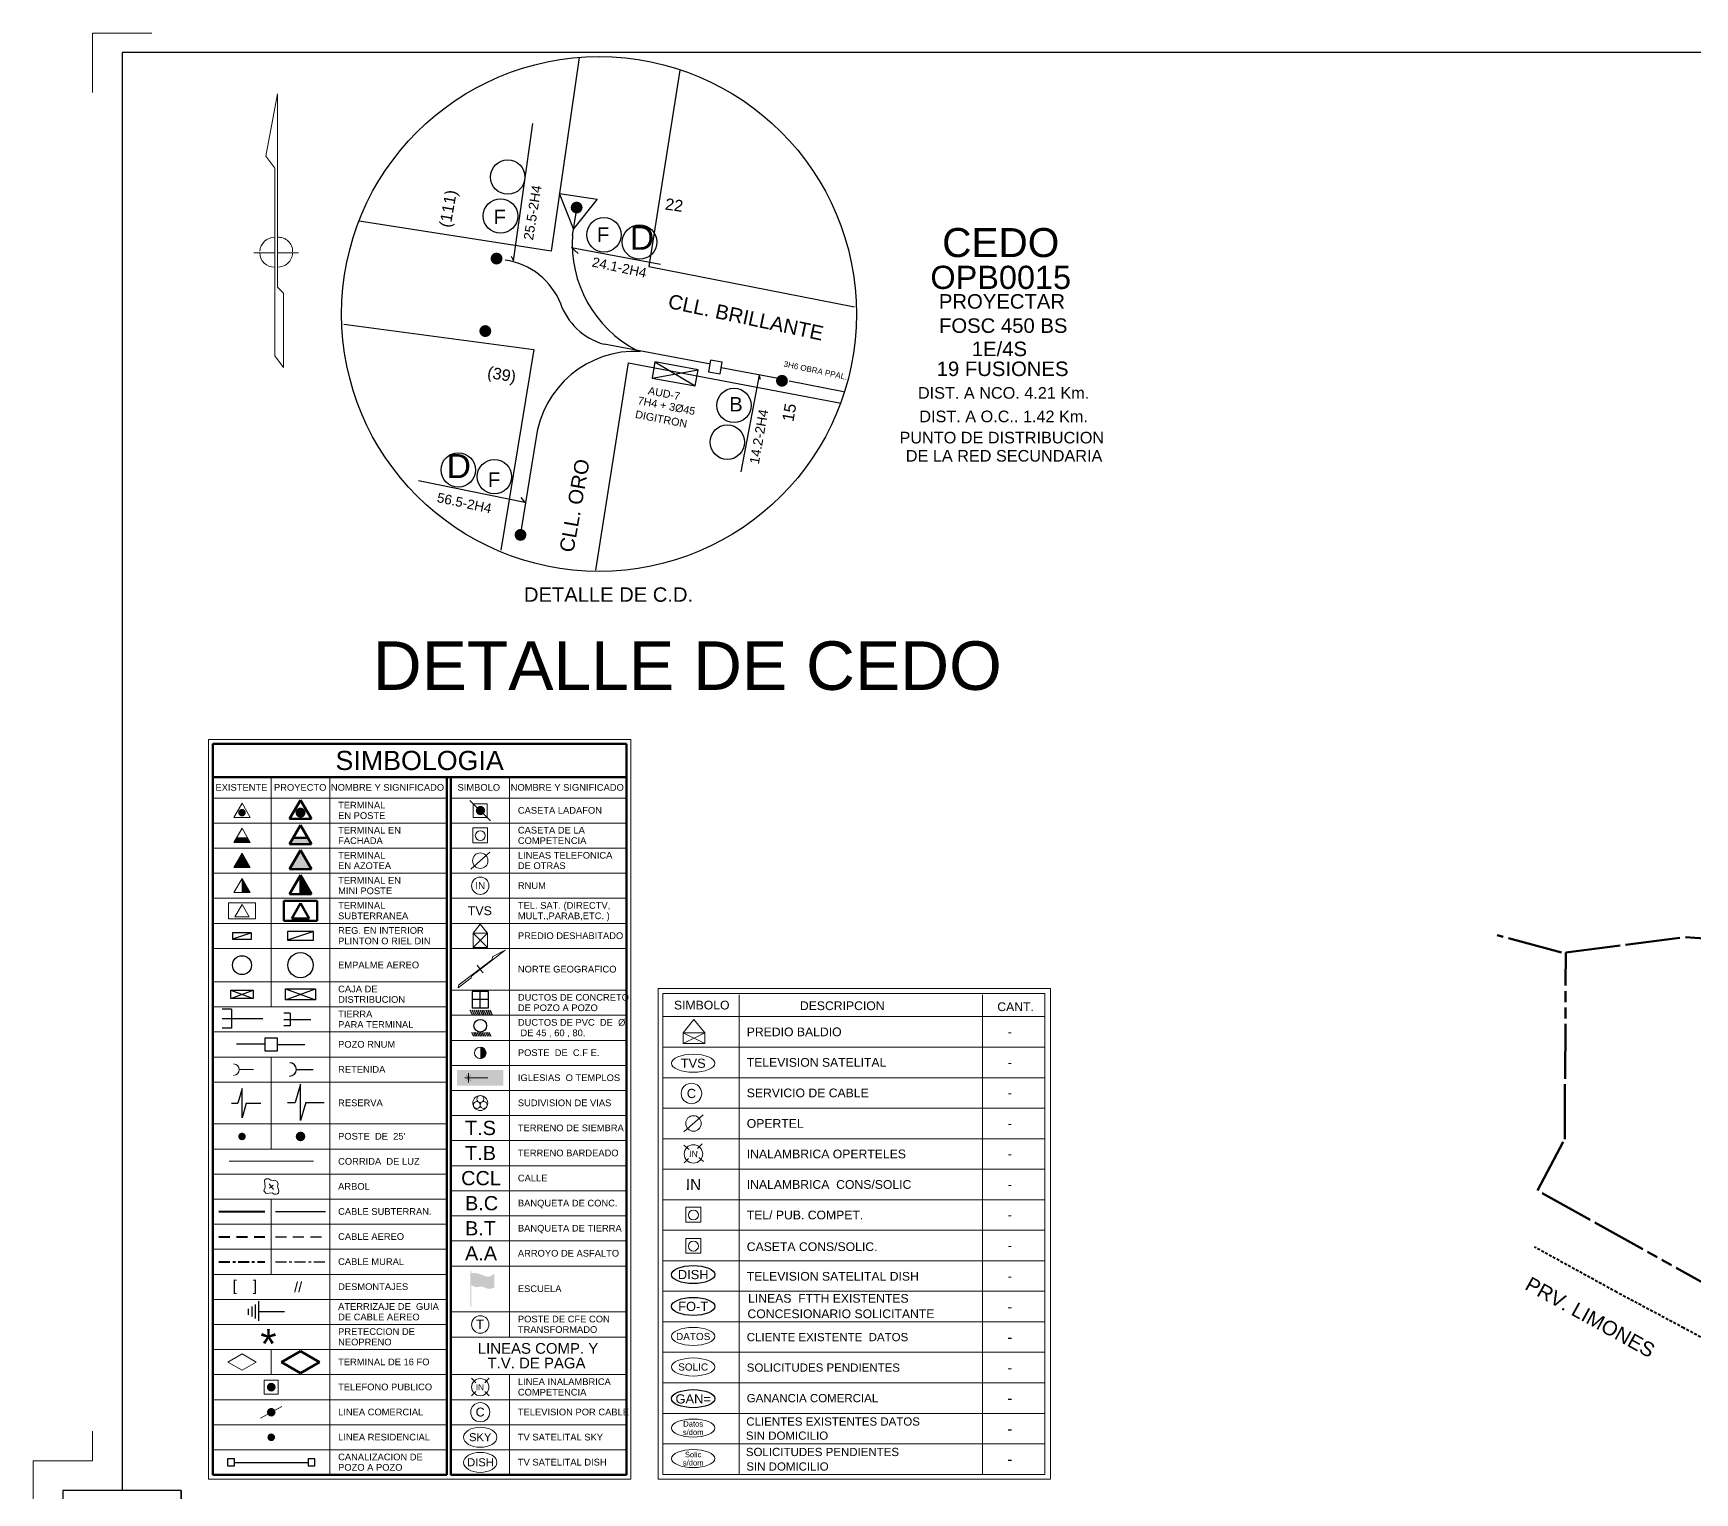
# Model space of a CAD drawing. Header units: millimetres. Extents: x -3867 to 635, y 1591 to 3666.
# Drawn here: x -195.3 to 107.8, y 1874.1 to 2140.5 of the extents above; entities that cross this region are included whole.
import ezdxf
from ezdxf.enums import TextEntityAlignment as Align

# ---------------------------------------------------------------- set-up
doc = ezdxf.new("R2010")
doc.units = ezdxf.units.MM
for name, pattern in [('TLSIGC_002', [0.8, 0.5, -0.3]), ('TLSIGC_004', [7, 4, -1, 1, -1]), ('TLSIGC_007', [28, 10, -1, 10, -1, 2, -1, 2, -1])]:
    doc.linetypes.add(name, pattern=pattern)
for name, color, linetype, lineweight in [('APUNTADOR  DE DATOS PROYECTADA', 1, 'Continuous', 20), ('CABLE EXISTENTE SUBTERRANEO SECUNDARIO', 82, 'Continuous', 40), ('CAJA DE DISTRIBUCION EXISTENTE', 92, 'Continuous', 30), ('CAJA DE EMPALMES EXISTENTE SECUNDARIO', 82, 'Continuous', 30), ('CANALIZACION P.V.C. ALIGERADA EXISTENTE', 132, 'Continuous', 30), ('CASETA TELEFONICA LADATEL', 82, 'Continuous', 15), ('DISTRITO', 42, 'TLSIGC_007', 60), ('LINEAS DE REFERENCIA Y ACOTACION', 160, 'Continuous', 9), ('MARCO DE CONSTRUCCION', 7, 'Continuous', 5), ('NOMBRE DE CALLES', 92, 'TLSIGC_017', 5), ('NUMEROS OFICIALES', 3, 'Continuous', 5), ('OCUPACION DE VIA EXISTENTE', 132, 'Continuous', 9), ('OCUPACION DE VIA PROYECTADA', 10, 'Continuous', 9), ('PERFILES  DE CANALIZACION P.V.C. ALIGERADA EXISTENTE', 132, 'Continuous', 30), ('PLANIMETRIA 2004 NO DEFINIDA', 10, 'TLSIGC_002', 40), ('PLANO DE DETALLES', 253, 'Continuous', 30), ('POSTES EXISTENTES SECUNDARIOS', 82, 'Continuous', 30), ('POZOS TRADICIONALES EXISTENTES', 132, 'Continuous', 30), ('REGISTROS DE DISTRIBUCION DE EDIFICIOS EXISTENTE', 82, 'Continuous', 30), ('TERMINAL EXISTENTE EN POSTE', 82, 'Continuous', 30), ('TERMINAL PROYECTADA EN INTERIOR', 1, 'Continuous', 60)]:
    doc.layers.add(name, color=color, linetype=linetype, lineweight=lineweight)
doc.layers.add('CABLE PROYECTADO SUBTERRANEO', color=1, linetype='Continuous')
doc.layers.add('CLIENTE INFINITUM', color=1, linetype='Continuous')
doc.styles.get("Standard").update_dxf_attribs({"font": 'arial.ttf'})
doc.linetypes.add('TLSIGC_017', pattern='A,0.5,["=",Standard,S=1.6,R=0,X=-0.2,Y=-0.8],0.5', length=1)

msp = doc.modelspace()

# ---------------------------------------------------------------- hatches: boundary and pattern name
at = {"layer": 'CABLE PROYECTADO SUBTERRANEO'}
h = msp.add_hatch(color=256, dxfattribs=at)
edge = h.paths.add_edge_path()
edge.add_arc((-146.56, 1939.1), 0.874, 0, 360)
at = {"layer": 'CASETA TELEFONICA LADATEL'}
h = msp.add_hatch(color=256, dxfattribs=at)
edge = h.paths.add_edge_path()
edge.add_arc((-113.74, 1998.59), 0.85, 0, 360)
h = msp.add_hatch(color=256, dxfattribs=at)
edge = h.paths.add_edge_path()
edge.add_arc((-151.9, 1893.35), 0.798, 0, 360)
at = {"layer": 'MARCO DE CONSTRUCCION'}
h = msp.add_hatch(color=0, dxfattribs=at)
edge = h.paths.add_edge_path()
edge.add_arc((-157.23, 1998.2), 0.69, 0, 360)
for points in [[(-155.73, 1992.76), (-156.23, 1993.63), (-158.24, 1993.63), (-158.74, 1992.76)], [(-158.74, 1988.18), (-157.23, 1990.78), (-155.73, 1988.18)], [(-157.23, 1986.21), (-157.23, 1983.61), (-155.73, 1983.61)], [(-113.77, 1955.4), (-113.63, 1955.4), (-113.49, 1955.36), (-113.39, 1955.33), (-113.27, 1955.27), (-113.12, 1955.17), (-113.03, 1955.1), (-112.94, 1954.99), (-112.87, 1954.88), (-112.81, 1954.77), (-112.77, 1954.67), (-112.74, 1954.55), (-112.72, 1954.41), (-112.73, 1954.33), (-112.73, 1954.19), (-112.77, 1954.05), (-112.83, 1953.89), (-112.91, 1953.77), (-112.99, 1953.66), (-113.09, 1953.56), (-113.17, 1953.5), (-113.26, 1953.44), (-113.41, 1953.37), (-113.55, 1953.34), (-113.67, 1953.31), (-113.77, 1953.31)], [(-118, 1948.39), (-109.56, 1948.39), (-109.56, 1951.21), (-118, 1951.21), (-118, 1948.39), (-117.97, 1948.43), (-109.59, 1948.43), (-109.59, 1951.17), (-117.97, 1951.17), (-117.97, 1948.41)], [(-116.59, 1949.82), (-115.91, 1949.82), (-115.91, 1950.64), (-115.87, 1950.64), (-115.87, 1949.82), (-110.97, 1949.82), (-110.97, 1949.78), (-115.87, 1949.78), (-115.87, 1948.95), (-115.91, 1948.95), (-115.91, 1949.78), (-116.59, 1949.78), (-116.59, 1949.82)], [(-116.34, 1950.34), (-116.3, 1950.38), (-115.99, 1949.97), (-116.03, 1949.94)], [(-116.04, 1949.64), (-116.01, 1949.62), (-116.3, 1949.22), (-116.33, 1949.25)], [(-115.49, 1950.37), (-115.46, 1950.34), (-115.74, 1949.95), (-115.78, 1949.98)], [(-115.78, 1949.62), (-115.75, 1949.66), (-115.44, 1949.25), (-115.48, 1949.22)]]:
    msp.add_hatch(color=256, dxfattribs=at).paths.add_polyline_path(points)
h = msp.add_hatch(color=256, dxfattribs=at)
edge = h.paths.add_edge_path()
edge.add_arc((-157.23, 1939.1), 0.69, 0, 360)
at = {"layer": 'MARCO DE CONSTRUCCION', "linetype": 'Continuous', "lineweight": 20}
msp.add_hatch(color=7, dxfattribs=at).paths.add_polyline_path([(-115.6, 1908.05), (-115.38, 1908.05), (-115.38, 1912), (-115.22, 1911.88), (-115.15, 1911.83), (-115.05, 1911.78), (-114.96, 1911.73), (-114.84, 1911.68), (-114.75, 1911.65), (-114.66, 1911.63), (-114.5, 1911.61), (-114.4, 1911.61), (-114.31, 1911.62), (-114.1, 1911.65), (-113.98, 1911.68), (-113.88, 1911.7), (-113.83, 1911.71), (-113.8, 1911.72), (-113.77, 1911.73), (-113.75, 1911.73), (-113.72, 1911.73), (-113.69, 1911.73), (-113.67, 1911.73), (-113.55, 1911.72), (-113.44, 1911.7), (-113.36, 1911.69), (-113.29, 1911.67), (-113.23, 1911.66), (-113.13, 1911.61), (-113.03, 1911.57), (-112.9, 1911.52), (-112.77, 1911.46), (-112.56, 1911.38), (-112.28, 1911.31), (-112.16, 1911.29), (-112.07, 1911.28), (-111.98, 1911.29), (-111.88, 1911.31), (-111.82, 1911.33), (-111.65, 1911.39), (-111.53, 1911.43), (-111.42, 1911.48), (-111.35, 1911.51), (-111.3, 1911.52), (-111.22, 1911.5), (-111.22, 1914.01), (-111.25, 1914.01), (-111.31, 1913.97), (-111.52, 1913.82), (-111.72, 1913.7), (-111.85, 1913.64), (-112.04, 1913.57), (-112.16, 1913.54), (-112.16, 1913.54), (-112.27, 1913.51), (-112.37, 1913.5), (-112.48, 1913.5), (-112.7, 1913.55), (-112.8, 1913.58), (-112.97, 1913.64), (-113.1, 1913.69), (-113.39, 1913.81), (-113.64, 1913.91), (-113.84, 1913.99), (-114.17, 1914.09), (-114.57, 1914.16), (-114.8, 1914.19), (-115.03, 1914.19), (-115.33, 1914.18), (-115.38, 1914.19), (-115.38, 1914.63), (-115.6, 1914.63), (-115.6, 1914.63), (-115.6, 1914.63)])
at = {"layer": 'MARCO DE CONSTRUCCION'}
h = msp.add_hatch(color=7, dxfattribs=at)
edge = h.paths.add_edge_path()
edge.add_arc((-151.9, 1888.77), 0.782, 0, 360)
h = msp.add_hatch(color=7, dxfattribs=at)
edge = h.paths.add_edge_path()
edge.add_arc((-151.9, 1884.2), 0.698, 0, 360)
at = {"layer": 'POSTES EXISTENTES SECUNDARIOS'}
h = msp.add_hatch(color=256, dxfattribs=at)
edge = h.paths.add_edge_path()
edge.add_arc((-96.19, 2108.64), 1.09, 0, 360)
h = msp.add_hatch(color=256, dxfattribs=at)
edge = h.paths.add_edge_path()
edge.add_arc((-110.8, 2099.33), 1.09, 0, 360)
h = msp.add_hatch(color=256, dxfattribs=at)
edge = h.paths.add_edge_path()
edge.add_arc((-112.85, 2086.09), 1.09, 0, 360)
h = msp.add_hatch(color=256, dxfattribs=at)
edge = h.paths.add_edge_path()
edge.add_arc((-58.74, 2077.02), 1.09, 0, 360)
h = msp.add_hatch(color=256, dxfattribs=at)
edge = h.paths.add_edge_path()
edge.add_arc((-106.43, 2048.89), 1.09, 0, 360)
at = {"layer": 'TERMINAL PROYECTADA EN INTERIOR', "linetype": 'Continuous', "lineweight": 50}
h = msp.add_hatch(color=1, dxfattribs=at)
edge = h.paths.add_edge_path()
edge.add_arc((-146.56, 1998.2), 0.92, 0, 360)
at = {"layer": 'TERMINAL PROYECTADA EN INTERIOR'}
for points in [[(-144.56, 1992.47), (-145.22, 1993.63), (-147.89, 1993.63), (-148.56, 1992.47)], [(-146.56, 1991.36), (-148.56, 1987.89), (-144.56, 1987.89)], [(-146.56, 1983.32), (-144.56, 1983.32), (-146.56, 1986.79)]]:
    msp.add_hatch(color=256, dxfattribs=at).paths.add_polyline_path(points)

# ---------------------------------------------------------------- linework, layer by layer
at = {"layer": 'CABLE EXISTENTE SUBTERRANEO SECUNDARIO', "linetype": 'Continuous', "ltscale": 4}
msp.add_line((-161.43, 1925.38), (-153.04, 1925.38), dxfattribs=at)
at = {"layer": 'CABLE EXISTENTE SUBTERRANEO SECUNDARIO', "linetype": 'TLSIGC_002', "ltscale": 4}
msp.add_line((-161.43, 1920.8), (-153.04, 1920.8), dxfattribs=at)
at = {"layer": 'CABLE EXISTENTE SUBTERRANEO SECUNDARIO', "linetype": 'TLSIGC_004', "ltscale": 0.5}
msp.add_line((-161.43, 1916.22), (-153.04, 1916.22), dxfattribs=at)
at = {"layer": 'CABLE PROYECTADO SUBTERRANEO'}
for p, q in [((-144.2, 1976.5), (-148.92, 1974.91)), ((-144.2, 1976.5), (-148.92, 1976.5)), ((-148.92, 1976.5), (-148.92, 1974.91)), ((-144.2, 1974.91), (-144.2, 1976.5)), ((-148.92, 1974.91), (-144.2, 1974.91)), ((-149.28, 1964.01), (-143.84, 1966.05)), ((-149.28, 1966.05), (-143.84, 1964.01)), ((-149.28, 1966.05), (-143.84, 1966.05)), ((-149.28, 1964.01), (-149.28, 1966.05)), ((-143.84, 1964.01), (-149.28, 1964.01)), ((-143.84, 1966.05), (-143.84, 1964.01)), ((-159.15, 1962.33), (-160.87, 1962.33)), ((-159.15, 1962.33), (-159.15, 1958.89)), ((-160.87, 1960.61), (-153.43, 1960.61)), ((-159.15, 1958.89), (-160.87, 1958.89)), ((-147.32, 1951.35), (-144.27, 1951.35)), ((-146.56, 1948.67), (-147.51, 1945.33)), ((-146.56, 1942), (-146.56, 1948.67)), ((-148.94, 1945.33), (-147.51, 1945.33)), ((-145.61, 1945.33), (-146.56, 1942)), ((-145.61, 1945.33), (-142.27, 1945.33)), ((-156.03, 1906.57), (-156.03, 1907.64)), ((-155.43, 1908.05), (-155.43, 1906.27)), ((-154.74, 1905.86), (-154.74, 1908.45)), ((-154.25, 1909.04), (-154.25, 1905.48)), ((-154.25, 1907.16), (-149.5, 1907.16))]:
    msp.add_line(p, q, dxfattribs=at)
at = {"layer": 'CABLE PROYECTADO SUBTERRANEO', "linetype": 'Continuous', "ltscale": 4}
msp.add_line((-151.13, 1925.38), (-141.98, 1925.38), dxfattribs=at)
at = {"layer": 'CABLE PROYECTADO SUBTERRANEO', "linetype": 'TLSIGC_002', "ltscale": 4}
msp.add_line((-151.13, 1920.8), (-141.98, 1920.8), dxfattribs=at)
at = {"layer": 'CABLE PROYECTADO SUBTERRANEO', "linetype": 'TLSIGC_004', "ltscale": 0.5}
msp.add_line((-151.13, 1916.22), (-141.98, 1916.22), dxfattribs=at)
at = {"layer": 'CABLE PROYECTADO SUBTERRANEO'}
msp.add_circle((-146.56, 1970.37), 2.29, dxfattribs=at)
msp.add_arc((-148.55, 1951.34), 1.23, 270, 89, dxfattribs=at)
at = {"layer": 'CAJA DE DISTRIBUCION EXISTENTE'}
for p, q in [((-81.9, 2080.45), (-74.58, 2076.1)), ((-82.42, 2077.51), (-74.04, 2079.04)), ((-159.28, 1964.26), (-155.19, 1965.8)), ((-159.28, 1965.8), (-155.19, 1964.26)), ((-159.28, 1965.8), (-155.19, 1965.8)), ((-159.28, 1964.26), (-159.28, 1965.8)), ((-155.19, 1964.26), (-159.28, 1964.26)), ((-155.19, 1965.8), (-155.19, 1964.26))]:
    msp.add_line(p, q, dxfattribs=at)
msp.add_lwpolyline([(-82.44, 2077.51), (-74.57, 2076.1), (-74.04, 2079.05), (-81.92, 2080.47), (-82.44, 2077.51)], dxfattribs=at)
at = {"layer": 'CAJA DE EMPALMES EXISTENTE SECUNDARIO'}
for p, q in [((-148.47, 1961.6), (-149.61, 1961.6)), ((-148.47, 1961.6), (-148.47, 1959.31)), ((-149.61, 1960.45), (-144.65, 1960.45)), ((-148.47, 1959.31), (-149.61, 1959.31)), ((-157.23, 1947.87), (-158, 1945.2)), ((-157.23, 1942.53), (-157.23, 1947.87)), ((-159.14, 1945.2), (-158, 1945.2)), ((-156.47, 1945.2), (-157.23, 1942.53)), ((-156.47, 1945.2), (-153.8, 1945.2))]:
    msp.add_line(p, q, dxfattribs=at)
msp.add_circle((-157.23, 1970.37), 1.73, dxfattribs=at)
at = {"layer": 'CANALIZACION P.V.C. ALIGERADA EXISTENTE'}
for p, q in [((-96.94, 2103.55), (-96.26, 2107.67)), ((-71.76, 2080.04), (-91.19, 2083.72)), ((-69.8, 2079.45), (-59.41, 2077.5)), ((-57.44, 2077.02), (-47.53, 2075.07)), ((-103.61, 2066.36), (-106.28, 2049.87)), ((-153.05, 1955.96), (-158.25, 1955.96)), ((-150.73, 1955.88), (-145.76, 1955.88)), ((-158.62, 1879.62), (-145.17, 1879.62))]:
    msp.add_line(p, q, dxfattribs=at)
for points in [[(-108.11, 2099.75), (-107.69, 2098.93), (-104.16, 2123.99)], [(-95.93, 2100.25), (-97.15, 2101.37), (-80.92, 2098.33)], [(-62.66, 2077.23), (-62.87, 2078.04), (-66.21, 2060.4)], [(-106.38, 2055.73), (-105.67, 2054.81), (-125.05, 2058.77)]]:
    msp.add_lwpolyline(points, dxfattribs=at)
for centre, radius, start, end in [((-74.92, 2102.09), 22.09, 176, 242), ((-111.01, 2086.34), 12.82, 21, 82), ((-87.9, 2095.17), 11.95, 199, 254), ((-85.48, 2064.15), 18.26, 87, 173)]:
    msp.add_arc(centre, radius, start, end, dxfattribs=at)
at = {"layer": 'CASETA TELEFONICA LADATEL'}
for p, q in [((-115.66, 2000.43), (-111.88, 1996.73)), ((-115.09, 1999.84), (-112.49, 1999.84)), ((-115.05, 1997.33), (-115.05, 1999.8)), ((-112.49, 1999.84), (-112.49, 1997.33)), ((-112.49, 1997.33), (-115.05, 1997.33)), ((-150.63, 1894.61), (-153.16, 1894.61)), ((-153.16, 1894.61), (-153.16, 1892.08)), ((-150.63, 1892.09), (-150.63, 1894.61)), ((-153.16, 1892.08), (-150.63, 1892.09))]:
    msp.add_line(p, q, dxfattribs=at)
for centre in [(-113.77, 1984.86), (-113.77, 1904.79)]:
    msp.add_circle(centre, 1.59, dxfattribs=at)
at = {"layer": 'CLIENTE INFINITUM', "linetype": 'Continuous'}
for centre in [(-74.93, 1913.9), (-74.93, 1908.09), (-74.93, 1891.25)]:
    msp.add_ellipse(centre, major_axis=(-3.96, 0), ratio=0.416, dxfattribs=at)
at = {"layer": 'DISTRITO'}
msp.add_line((83.45, 1972.68), (71.73, 1975.82), dxfattribs=at)
msp.add_lwpolyline([(147.18, 1891.23), (79.09, 1929.26), (84.04, 1938.64), (84.24, 1972.69), (106.05, 1975.5), (126.68, 1974.04)], dxfattribs=at)
at = {"layer": 'MARCO DE CONSTRUCCION'}
for p, q in [((-150.74, 2129.4), (-152.91, 2118.04)), ((-150.74, 2094.12), (-150.74, 2129.4)), ((-152.91, 2118.04), (-151.26, 2115.85)), ((-151.26, 2115.85), (-151.26, 2112.54)), ((-151.26, 2112.54), (-151.26, 2081.59)), ((-151.26, 2100.38), (-155.05, 2100.38)), ((-150.74, 2100.38), (-146.93, 2100.38)), ((-149.65, 2093.03), (-150.74, 2094.12)), ((-149.65, 2079.42), (-149.65, 2093.03)), ((-151.26, 2081.59), (-149.65, 2079.42)), ((-157.23, 1999.93), (-158.74, 1997.33)), ((-158.74, 1997.33), (-155.73, 1997.33)), ((-155.73, 1997.33), (-157.23, 1999.93)), ((-157.23, 1995.36), (-158.74, 1992.76)), ((-155.73, 1992.76), (-157.23, 1995.36)), ((-112.45, 1995.43), (-115.14, 1995.43)), ((-115.14, 1995.43), (-115.14, 1992.7)), ((-112.45, 1992.76), (-112.45, 1995.43)), ((-158.74, 1992.76), (-155.73, 1992.76)), ((-158.24, 1993.63), (-156.23, 1993.63)), ((-115.14, 1992.7), (-112.45, 1992.7)), ((-115.52, 1987.87), (-112.01, 1990.99)), ((-157.23, 1986.21), (-158.74, 1983.61)), ((-157.23, 1986.21), (-157.23, 1983.61)), ((-155.73, 1983.61), (-157.23, 1986.21)), ((-158.74, 1983.61), (-155.73, 1983.61)), ((-154.79, 1981.75), (-159.68, 1981.75)), ((-159.68, 1981.75), (-159.68, 1978.82)), ((-157.23, 1981.42), (-158.52, 1979.2)), ((-158.52, 1979.2), (-155.95, 1979.2)), ((-155.95, 1979.2), (-157.23, 1981.42)), ((-154.79, 1978.82), (-154.79, 1981.75)), ((-159.68, 1978.82), (-154.79, 1978.82)), ((-76.77, 1958.02), (-74.8, 1960.47)), ((-76.77, 1956.05), (-72.82, 1958.02)), ((-72.82, 1956.05), (-76.77, 1958.02)), ((-72.82, 1958.02), (-76.77, 1958.02)), ((-76.77, 1958.02), (-76.77, 1956.05)), ((-74.8, 1960.47), (-72.82, 1958.02)), ((-72.82, 1956.05), (-72.82, 1958.02)), ((-76.77, 1956.05), (-72.82, 1956.05)), ((-157.73, 1951.3), (-155.13, 1951.3)), ((-116.59, 1949.8), (-112.37, 1949.8)), ((-115.9, 1950.64), (-115.89, 1948.96)), ((-152.8, 1931.36), (-153.11, 1931.11)), ((-153.11, 1931.11), (-153, 1929.87)), ((-152.59, 1931.35), (-152.8, 1931.36)), ((-152.32, 1931.38), (-152.59, 1931.35)), ((-151.95, 1931.11), (-152.32, 1931.38)), ((-151.69, 1931.03), (-151.95, 1931.11)), ((-151.3, 1931.11), (-151.69, 1931.03)), ((-150.83, 1930.89), (-151.3, 1931.11)), ((-150.61, 1930.46), (-150.83, 1930.89)), ((-153, 1929.87), (-153.22, 1929.2)), ((-153.22, 1929.2), (-152.83, 1928.72)), ((-152.83, 1928.72), (-151.72, 1928.8)), ((-152.29, 1930.45), (-151.5, 1929.45)), ((-151.56, 1930.21), (-152.23, 1929.69)), ((-151.72, 1928.8), (-151.37, 1928.6)), ((-151.37, 1928.6), (-150.97, 1928.55)), ((-150.97, 1928.55), (-150.76, 1928.65)), ((-150.78, 1930.01), (-150.61, 1930.46)), ((-150.7, 1929.79), (-150.78, 1930.01)), ((-150.76, 1928.65), (-150.59, 1928.8)), ((-150.56, 1929.42), (-150.7, 1929.79)), ((-150.59, 1928.8), (-150.5, 1928.99)), ((-150.52, 1929.14), (-150.56, 1929.42)), ((-150.5, 1928.99), (-150.52, 1929.14)), ((-157.23, 1899.42), (-159.84, 1897.92)), ((-159.84, 1897.92), (-157.23, 1896.42)), ((-154.63, 1897.92), (-157.23, 1899.42)), ((-157.23, 1896.42), (-154.63, 1897.92)), ((-114.58, 1894.16), (-115.37, 1894.96)), ((-112.96, 1894.16), (-112.17, 1894.96)), ((-114.58, 1892.54), (-115.37, 1891.74)), ((-112.96, 1892.54), (-112.17, 1891.74))]:
    msp.add_line(p, q, dxfattribs=at)
at = {"layer": 'MARCO DE CONSTRUCCION', "color": 7, "linetype": 'Continuous', "lineweight": 5}
for p, q in [((-86.32, 2011.55), (-163.34, 2011.55)), ((-163.34, 2011.55), (-163.34, 1876.57)), ((-86.32, 1876.57), (-86.32, 2011.55)), ((-162.57, 2004.68), (-119.87, 2004.68)), ((-151.9, 2004.68), (-151.9, 1962.74)), ((-141.22, 2004.68), (-141.22, 1877.33)), ((-108.43, 2004.68), (-108.43, 1902.5)), ((-162.57, 2000.87), (-119.87, 2000.87)), ((-119.11, 2000.87), (-87.08, 2000.87)), ((-162.57, 1996.29), (-119.87, 1996.29)), ((-119.11, 1996.29), (-87.08, 1996.29)), ((-162.57, 1991.72), (-119.87, 1991.72)), ((-119.11, 1991.72), (-87.08, 1991.72)), ((-162.57, 1987.14), (-119.87, 1987.14)), ((-119.11, 1987.14), (-87.08, 1987.14)), ((-162.57, 1982.57), (-119.87, 1982.57)), ((-119.11, 1982.57), (-87.08, 1982.57)), ((-162.57, 1977.99), (-119.87, 1977.99)), ((-119.11, 1977.99), (-87.08, 1977.99)), ((-162.57, 1973.42), (-119.87, 1973.42)), ((-119.11, 1973.42), (-87.08, 1973.42)), ((-162.57, 1967.32), (-119.87, 1967.32)), ((-119.11, 1965.79), (-87.08, 1965.79)), ((-162.57, 1962.74), (-119.87, 1962.74)), ((-119.11, 1961.22), (-87.08, 1961.22)), ((-162.57, 1958.17), (-119.87, 1958.17)), ((-119.11, 1956.64), (-87.08, 1956.64)), ((-162.57, 1953.59), (-119.87, 1953.59)), ((-151.9, 1953.59), (-151.9, 1936.81)), ((-119.11, 1952.07), (-87.08, 1952.07)), ((-162.57, 1949.02), (-119.87, 1949.02)), ((-119.11, 1947.49), (-87.08, 1947.49)), ((-119.11, 1942.91), (-87.08, 1942.91)), ((-162.57, 1941.39), (-119.87, 1941.39)), ((-162.57, 1936.81), (-119.87, 1936.81)), ((-119.11, 1938.34), (-87.08, 1938.34)), ((-119.11, 1933.76), (-87.08, 1933.76)), ((-162.57, 1932.24), (-119.87, 1932.24)), ((-162.57, 1927.66), (-119.87, 1927.66)), ((-151.9, 1927.66), (-151.9, 1913.94)), ((-119.11, 1929.19), (-87.08, 1929.19)), ((-119.11, 1924.61), (-87.08, 1924.61)), ((-162.57, 1923.09), (-119.87, 1923.09)), ((-119.11, 1920.04), (-87.08, 1920.04)), ((-162.57, 1918.51), (-119.87, 1918.51)), ((-162.57, 1913.94), (-119.87, 1913.94)), ((-119.11, 1915.46), (-87.08, 1915.46)), ((-162.57, 1909.36), (-119.87, 1909.36)), ((-119.11, 1907.07), (-87.08, 1907.07)), ((-162.57, 1904.79), (-119.87, 1904.79)), ((-119.11, 1902.5), (-87.08, 1902.5)), ((-162.57, 1900.21), (-119.87, 1900.21)), ((-151.9, 1900.21), (-151.9, 1895.64)), ((-162.57, 1895.64), (-119.87, 1895.64)), ((-119.11, 1895.64), (-87.08, 1895.64)), ((-108.43, 1895.64), (-108.43, 1877.33)), ((-162.57, 1891.06), (-119.87, 1891.06)), ((-119.11, 1891.06), (-87.08, 1891.06)), ((-162.57, 1886.48), (-119.87, 1886.48)), ((-119.11, 1886.48), (-87.08, 1886.48)), ((-162.57, 1881.91), (-119.87, 1881.91)), ((-119.11, 1881.91), (-87.08, 1881.91)), ((-163.34, 1876.57), (-86.32, 1876.57))]:
    msp.add_line(p, q, dxfattribs=at)
at = {"layer": 'MARCO DE CONSTRUCCION', "color": 7, "linetype": 'Continuous', "lineweight": 50}
for p, q in [((-162.57, 2010.78), (-87.08, 2010.78)), ((-162.57, 2010.78), (-162.57, 1877.33)), ((-87.08, 2010.78), (-87.08, 1877.33)), ((-87.08, 2004.68), (-162.57, 2004.68)), ((-119.87, 1877.33), (-119.87, 2004.68)), ((-119.11, 2004.68), (-119.11, 1877.33)), ((-162.57, 1877.33), (-119.87, 1877.33)), ((-119.11, 1877.33), (-87.08, 1877.33))]:
    msp.add_line(p, q, dxfattribs=at)
at = {"layer": 'MARCO DE CONSTRUCCION', "color": 7}
for p, q in [((-115.08, 1976.21), (-113.77, 1977.84)), ((-115.08, 1973.57), (-112.45, 1976.21)), ((-112.45, 1973.57), (-115.08, 1976.21)), ((-112.45, 1976.21), (-115.08, 1976.21)), ((-115.08, 1976.21), (-115.08, 1973.57)), ((-113.77, 1977.84), (-112.45, 1976.21)), ((-112.45, 1973.57), (-112.45, 1976.21)), ((-115.39, 1968.37), (-109.2, 1973.09)), ((-115.08, 1973.57), (-112.45, 1973.57)), ((-109.2, 1973.09), (-111.48, 1971.96)), ((-112.23, 1970.93), (-117.66, 1966.79)), ((-113.84, 1969.7), (-114.35, 1970.37)), ((-111.64, 1971.37), (-112.23, 1970.93)), ((-111.48, 1971.96), (-111.64, 1971.37)), ((-117.83, 1966.22), (-115.44, 1968.04)), ((-115.44, 1968.04), (-115.39, 1968.37)), ((-113.77, 1969.6), (-113.26, 1968.94)), ((-117.66, 1966.79), (-117.83, 1966.22)), ((-159.58, 1934.59), (-144.21, 1934.59)), ((-153.83, 1887.7), (-149.96, 1889.84))]:
    msp.add_line(p, q, dxfattribs=at)
at = {"layer": 'MARCO DE CONSTRUCCION', "linetype": 'Continuous'}
for p, q in [((-66.55, 1877.43), (-66.55, 1964.97)), ((-22.16, 1964.97), (-22.16, 1877.43)), ((-80.46, 1960.97), (-10.78, 1960.97)), ((-10.78, 1955.4), (-80.46, 1955.4)), ((-10.78, 1949.83), (-80.46, 1949.83)), ((-10.78, 1944.26), (-80.46, 1944.26)), ((-10.78, 1938.69), (-80.46, 1938.69)), ((-10.78, 1933.12), (-80.46, 1933.12)), ((-10.78, 1927.55), (-80.46, 1927.55)), ((-10.78, 1921.98), (-80.46, 1921.98)), ((-10.78, 1916.41), (-80.46, 1916.41)), ((-10.78, 1910.85), (-80.46, 1910.85)), ((-10.78, 1905.28), (-80.46, 1905.28)), ((-10.78, 1899.71), (-80.46, 1899.71)), ((-10.78, 1894.14), (-80.46, 1894.14)), ((-10.78, 1888.57), (-80.46, 1888.57)), ((-10.78, 1883), (-80.46, 1883))]:
    msp.add_line(p, q, dxfattribs=at)
at = {"layer": 'MARCO DE CONSTRUCCION', "color": 4, "linetype": 'Continuous'}
for p, q in [((-76.63, 1939.92), (-73.12, 1943.04)), ((-76.66, 1937.52), (-75.64, 1936.72)), ((-74.16, 1936.9), (-73.32, 1937.75)), ((-76.58, 1934.31), (-75.79, 1935.1)), ((-73.93, 1935.28), (-73.03, 1934.54))]:
    msp.add_line(p, q, dxfattribs=at)
at = {"layer": 'MARCO DE CONSTRUCCION'}
for points in [[(-173.67, 2140.46), (-184.49, 2140.46), (-184.49, 2129.63)], [(-155.73, 1988.18), (-157.23, 1990.78), (-158.74, 1988.18), (-155.73, 1988.18)], [(-184.49, 1885.3), (-184.49, 1879.89), (-195.31, 1879.89), (-195.31, 1869.07)]]:
    msp.add_lwpolyline(points, dxfattribs=at)
at = {"layer": 'MARCO DE CONSTRUCCION', "color": 7, "linetype": 'Continuous', "lineweight": 30}
msp.add_lwpolyline([(-168.34, 1874.48), (-189.9, 1874.48), (-189.9, 1612.02), (-168.34, 1612.02), (-168.34, 1874.48), (-168.34, 1612.02), (631.59, 1612.02), (631.59, 2136.95), (-179.12, 2136.95), (-179.12, 1874.48)], dxfattribs=at)
at = {"layer": 'MARCO DE CONSTRUCCION', "linetype": 'Continuous'}
for points in [[(-9.78, 1876.57), (-81.32, 1876.57), (-81.32, 1966.11), (-9.78, 1966.11)], [(-80.46, 1965.19), (-10.78, 1965.19), (-10.78, 1877.43), (-80.46, 1877.43)]]:
    msp.add_lwpolyline(points, close=True, dxfattribs=at)
at = {"layer": 'MARCO DE CONSTRUCCION', "color": 4, "linetype": 'Continuous'}
msp.add_lwpolyline([(-76.26, 1926.19), (-73.56, 1926.19), (-73.56, 1923.46), (-76.26, 1923.46)], close=True, dxfattribs=at)
at = {"layer": 'MARCO DE CONSTRUCCION', "color": 1, "linetype": 'Continuous'}
msp.add_lwpolyline([(-76.26, 1920.51), (-73.56, 1920.51), (-73.56, 1917.78), (-76.26, 1917.78)], close=True, dxfattribs=at)
at = {"layer": 'MARCO DE CONSTRUCCION'}
for centre, radius in [((-113.77, 1994.01), 0.903), ((-113.77, 1954.35), 1.05), ((-113.77, 1945.2), 1.36), ((-113.77, 1945.93), 0.633), ((-114.4, 1944.83), 0.633), ((-113.13, 1944.84), 0.633), ((-113.77, 1893.35), 1.58), ((-113.77, 1888.77), 1.75)]:
    msp.add_circle(centre, radius, dxfattribs=at)
at = {"layer": 'MARCO DE CONSTRUCCION', "color": 7}
msp.add_circle((-113.77, 1989.43), 1.41, dxfattribs=at)
at = {"layer": 'MARCO DE CONSTRUCCION', "color": 4, "linetype": 'Continuous'}
for centre, radius in [((-75.25, 1946.95), 1.87), ((-74.88, 1941.48), 1.41), ((-74.88, 1935.91), 1.68), ((-74.88, 1924.77), 0.903)]:
    msp.add_circle(centre, radius, dxfattribs=at)
at = {"layer": 'MARCO DE CONSTRUCCION', "color": 1, "linetype": 'Continuous'}
msp.add_circle((-74.88, 1919.09), 0.903, dxfattribs=at)
at = {"layer": 'MARCO DE CONSTRUCCION'}
for centre, radius, start, end in [((-151.2, 2100.42), 2.81, 91, 175), ((-150.6, 2100.63), 2.6, 359, 93), ((-151.39, 2100.38), 2.61, 180, 272), ((-150.65, 2100.42), 2.65, 267, 358), ((-158.78, 1951.3), 1.05, 270, 89)]:
    msp.add_arc(centre, radius, start, end, dxfattribs=at)
at = {"layer": 'MARCO DE CONSTRUCCION', "color": 1, "linetype": 'Continuous'}
msp.add_ellipse((-74.93, 1952.47), major_axis=(-3.96, 0), ratio=0.416, dxfattribs=at)
at = {"layer": 'MARCO DE CONSTRUCCION', "color": 7, "linetype": 'Continuous'}
msp.add_ellipse((-74.93, 1902.6), major_axis=(-3.96, 0), ratio=0.416, dxfattribs=at)
at = {"layer": 'MARCO DE CONSTRUCCION', "color": 3, "linetype": 'Continuous'}
msp.add_ellipse((-74.93, 1897.03), major_axis=(-3.96, 0), ratio=0.416, dxfattribs=at)
at = {"layer": 'MARCO DE CONSTRUCCION', "color": 5}
for centre in [(-113.77, 1884.2), (-113.77, 1879.62)]:
    msp.add_ellipse(centre, major_axis=(-3.05, 0), ratio=0.6, start_param=3.141593, end_param=6.283185, dxfattribs=at)
at = {"layer": 'MARCO DE CONSTRUCCION', "color": 4, "linetype": 'Continuous'}
for centre in [(-74.93, 1885.89), (-74.93, 1880.32)]:
    msp.add_ellipse(centre, major_axis=(-3.96, 0), ratio=0.416, dxfattribs=at)
at = {"layer": 'MARCO DE CONSTRUCCION', "color": 5, "extrusion": (0, 0, -1)}
for centre in [(-113.77, 1884.2), (-113.77, 1879.62)]:
    msp.add_ellipse(centre, major_axis=(-3.05, 0), ratio=0.6, start_param=3.141593, end_param=6.283185, dxfattribs=at)
at = {"layer": 'PERFILES  DE CANALIZACION P.V.C. ALIGERADA EXISTENTE'}
for p, q in [((-112.27, 1965.59), (-115.27, 1965.59)), ((-115.27, 1965.59), (-115.27, 1962.59)), ((-112.27, 1964.09), (-115.27, 1964.09)), ((-113.77, 1962.59), (-113.77, 1965.59)), ((-112.27, 1962.59), (-112.27, 1965.59)), ((-115.21, 1961.32), (-115.6, 1962.15)), ((-115.27, 1962.59), (-112.27, 1962.59)), ((-114.83, 1961.32), (-115.23, 1962.15)), ((-114.47, 1961.32), (-114.87, 1962.15)), ((-114.11, 1961.32), (-114.51, 1962.15)), ((-113.76, 1961.32), (-114.16, 1962.15)), ((-113.39, 1961.32), (-113.79, 1962.15)), ((-113.03, 1961.32), (-113.43, 1962.15)), ((-112.69, 1961.32), (-113.09, 1962.15)), ((-112.31, 1961.32), (-112.71, 1962.15)), ((-111.95, 1961.33), (-112.35, 1962.16)), ((-111.59, 1961.32), (-111.99, 1962.15)), ((-114.94, 1957.36), (-115.29, 1958.08)), ((-114.62, 1957.36), (-114.97, 1958.08)), ((-114.31, 1957.35), (-114.65, 1958.07)), ((-113.99, 1957.36), (-114.34, 1958.08)), ((-113.68, 1957.36), (-114.03, 1958.08)), ((-113.36, 1957.36), (-113.71, 1958.08)), ((-113.05, 1957.35), (-113.4, 1958.07)), ((-112.75, 1957.36), (-113.1, 1958.08)), ((-112.42, 1957.36), (-112.77, 1958.08)), ((-112.11, 1957.36), (-112.46, 1958.08)), ((-111.79, 1957.35), (-112.14, 1958.07))]:
    msp.add_line(p, q, dxfattribs=at)
for centre, radius in [((-108.76, 2114.2), 3.14), ((-110.08, 2107.1), 3.14), ((-91.21, 2103.66), 3.14), ((-84.72, 2102.33), 3.14), ((-67.48, 2072.52), 3.14), ((-68.7, 2065.82), 3.14), ((-117.79, 2060.75), 3.14), ((-111.19, 2059.53), 3.14), ((-113.77, 1959.31), 1.15)]:
    msp.add_circle(centre, radius, dxfattribs=at)
at = {"layer": 'PLANIMETRIA 2004 NO DEFINIDA'}
msp.add_lwpolyline([(154.72, 1860.35), (138.94, 1861.08), (138.77, 1880.02), (134.37, 1886.53), (127.93, 1892.11), (118.7, 1897.2), (105.74, 1904.15), (93.54, 1910.66), (78.55, 1918.92)], dxfattribs=at)
at = {"layer": 'PLANO DE DETALLES'}
for points in [[(-95.75, 2136.04), (-100.81, 2100.66), (-135.89, 2106.17)], [(-77.37, 2133.74), (-83.05, 2097.9), (-45.51, 2090.54)], [(-138.65, 2087.33), (-104.02, 2082.73), (-109.99, 2046.13)], [(-92.69, 2042.45), (-86.72, 2080.28), (-47.96, 2072.93)]]:
    msp.add_lwpolyline(points, dxfattribs=at)
msp.add_circle((-92.1, 2089.21), 46.97, dxfattribs=at)
at = {"layer": 'POZOS TRADICIONALES EXISTENTES'}
for p, q in [((-150.76, 1957.02), (-153.04, 1957.02)), ((-153.04, 1957.02), (-153.04, 1954.74)), ((-150.76, 1954.74), (-150.76, 1957.02)), ((-153.04, 1954.74), (-150.76, 1954.74)), ((-158.62, 1880.24), (-159.87, 1880.24)), ((-159.87, 1880.24), (-159.87, 1878.99)), ((-158.62, 1878.99), (-158.62, 1880.24)), ((-143.92, 1880.24), (-145.17, 1880.24)), ((-145.17, 1880.24), (-145.17, 1878.99)), ((-143.92, 1878.99), (-143.92, 1880.24)), ((-159.87, 1878.99), (-158.62, 1878.99)), ((-145.17, 1878.99), (-143.92, 1878.99))]:
    msp.add_line(p, q, dxfattribs=at)
msp.add_lwpolyline([(-72.12, 2078.68), (-70.01, 2078.32), (-69.65, 2080.42), (-71.75, 2080.79), (-72.12, 2078.68)], dxfattribs=at)
at = {"layer": 'REGISTROS DE DISTRIBUCION DE EDIFICIOS EXISTENTE'}
for p, q in [((-155.48, 1976.29), (-158.99, 1975.12)), ((-155.48, 1976.29), (-158.99, 1976.29)), ((-158.99, 1976.29), (-158.99, 1975.12)), ((-155.48, 1975.12), (-155.48, 1976.29)), ((-158.99, 1975.12), (-155.48, 1975.12))]:
    msp.add_line(p, q, dxfattribs=at)
at = {"layer": 'TERMINAL EXISTENTE EN POSTE'}
msp.add_lwpolyline([(-99.33, 2111.2), (-92.47, 2110.17), (-96.78, 2104.74), (-98.06, 2107.98), (-99.33, 2111.2)], dxfattribs=at)
at = {"layer": 'TERMINAL PROYECTADA EN INTERIOR'}
for p, q in [((-146.56, 2000.51), (-148.56, 1997.05)), ((-144.56, 1997.05), (-146.56, 2000.51)), ((-148.56, 1997.05), (-144.56, 1997.05)), ((-146.56, 1995.94), (-148.56, 1992.47)), ((-144.56, 1992.47), (-146.56, 1995.94)), ((-148.56, 1992.47), (-144.56, 1992.47)), ((-146.56, 1991.36), (-148.56, 1987.89)), ((-147.89, 1993.63), (-145.22, 1993.63)), ((-144.56, 1987.89), (-146.56, 1991.36)), ((-148.56, 1987.89), (-144.56, 1987.89)), ((-146.56, 1986.79), (-148.56, 1983.32)), ((-146.56, 1986.79), (-146.56, 1983.32)), ((-144.56, 1983.32), (-146.56, 1986.79)), ((-148.56, 1983.32), (-144.56, 1983.32))]:
    msp.add_line(p, q, dxfattribs=at)
at = {"layer": 'TERMINAL PROYECTADA EN INTERIOR', "color": 1, "linetype": 'Continuous', "lineweight": 50}
for p, q in [((-143.51, 1982.11), (-149.61, 1982.11)), ((-149.61, 1982.11), (-149.61, 1978.45)), ((-146.56, 1981.67), (-148.16, 1978.89)), ((-144.96, 1978.89), (-146.56, 1981.67)), ((-143.51, 1978.45), (-143.51, 1982.11)), ((-149.61, 1978.45), (-143.51, 1978.45)), ((-148.16, 1978.89), (-144.96, 1978.89)), ((-146.56, 1899.92), (-150.03, 1897.92)), ((-150.03, 1897.92), (-146.56, 1895.92)), ((-143.09, 1897.92), (-146.56, 1899.92)), ((-146.56, 1895.92), (-143.09, 1897.92))]:
    msp.add_line(p, q, dxfattribs=at)

# ---------------------------------------------------------------- texts
at = {"layer": 'APUNTADOR  DE DATOS PROYECTADA'}
msp.add_text('CEDO', height=5.296, rotation=0, dxfattribs=at).set_placement((-18.83, 2102.25), align=Align.MIDDLE)
at = {"layer": 'APUNTADOR  DE DATOS PROYECTADA', "color": 0}
msp.add_text('DETALLE DE CEDO', height=8.8533, dxfattribs=at).set_placement((-133.39, 2020.61))
at = {"layer": 'CABLE PROYECTADO SUBTERRANEO'}
for s, p in [('PROYECTAR', (-18.61, 2091.51)), ('FOSC 450 BS', (-18.38, 2087.09)), ('1E/4S', (-19.07, 2082.89)), ('19 FUSIONES', (-18.49, 2079.21))]:
    msp.add_text(s, height=2.648, rotation=0, dxfattribs=at).set_placement(p, align=Align.MIDDLE)
at = {"layer": 'CABLE PROYECTADO SUBTERRANEO', "color": 1, "linetype": 'Continuous', "lineweight": 40}
for s, p in [('[    ]', (-156.72, 1911.65)), ('//', (-147, 1911.65))]:
    msp.add_text(s, height=1.906, dxfattribs=at).set_placement(p, align=Align.MIDDLE)
at = {"layer": 'CABLE PROYECTADO SUBTERRANEO'}
msp.add_text('*', height=5.41, dxfattribs=at).set_placement((-153.88, 1898.55))
at = {"layer": 'CAJA DE DISTRIBUCION EXISTENTE'}
for s, p in [('7H4 + 3Ø45', (-85.14, 2072.78)), ('AUD-7', (-83.26, 2074.59)), ('DIGITRON', (-85.6, 2070.27))]:
    msp.add_text(s, height=1.404, rotation=349, dxfattribs=at).set_placement(p)
at = {"layer": 'CANALIZACION P.V.C. ALIGERADA EXISTENTE'}
msp.add_text('3H6 OBRA PPAL.', height=1.0531, rotation=348, dxfattribs=at).set_placement((-58.51, 2079.63))
at = {"layer": 'CASETA TELEFONICA LADATEL'}
for s, height, p in [('IN', 1.298, (-114.68, 1984.24)), ('T', 1.73, (-114.55, 1903.94))]:
    msp.add_text(s, height=height, dxfattribs=at).set_placement(p)
at = {"layer": 'CLIENTE INFINITUM', "color": 1, "linetype": 'Continuous'}
msp.add_text('TVS', height=1.677, dxfattribs=at).set_placement((-74.93, 1952.47), align=Align.MIDDLE)
at = {"layer": 'CLIENTE INFINITUM', "linetype": 'Continuous'}
for s, p in [('DISH', (-74.93, 1913.9)), ('FO-T', (-74.93, 1908.09)), ('GAN=', (-74.93, 1891.21))]:
    msp.add_text(s, height=1.677, dxfattribs=at).set_placement(p, align=Align.MIDDLE)
at = {"layer": 'CLIENTE INFINITUM', "color": 4, "linetype": 'Continuous'}
for s, p in [('s/dom', (-74.93, 1885.14)), ('Datos', (-74.93, 1886.64)), ('s/dom', (-74.93, 1879.57)), ('Solic', (-74.93, 1881.07))]:
    msp.add_text(s, height=1, dxfattribs=at).set_placement(p, align=Align.MIDDLE)
at = {"layer": 'DISTRITO'}
msp.add_text('OPB0015', height=4.237, dxfattribs=at).set_placement((-18.83, 2095.9), align=Align.MIDDLE)
at = {"layer": 'LINEAS DE REFERENCIA Y ACOTACION'}
for s, p in [('PUNTO DE DISTRIBUCION ', (-18.22, 2066.65)), ('DE LA RED SECUNDARIA', (-18.22, 2063.33))]:
    msp.add_text(s, height=2.1184, rotation=0, dxfattribs=at).set_placement(p, align=Align.MIDDLE)
at = {"layer": 'MARCO DE CONSTRUCCION', "color": 7}
for s, height, rotation, p in [('DIST. A NCO. 4.21 Km.', 2.1184, 0, (-18.31, 2074.81)), ('DIST. A O.C.. 1.42 Km.', 2.1184, 0, (-18.31, 2070.52)), ('SIMBOLOGIA', 3.5, 359.9796, (-124.83, 2007.73))]:
    msp.add_text(s, height=height, rotation=rotation, dxfattribs=at).set_placement(p, align=Align.MIDDLE)
at = {"layer": 'MARCO DE CONSTRUCCION'}
for s, height, p in [('EXISTENTE', 1.22, (-162.07, 2002.2)), ('TVS', 1.622, (-116.05, 1979.49)), ('IN', 1.081, (-114.58, 1892.78)), ('C', 1.62, (-114.61, 1888))]:
    msp.add_text(s, height=height, dxfattribs=at).set_placement(p)
at = {"layer": 'MARCO DE CONSTRUCCION', "color": 7}
for s, height, p in [('NOMBRE Y SIGNIFICADO', 1.2201, (-141.01, 2002.2)), ('SIMBOLO', 1.22, (-117.92, 2002.2)), ('NOMBRE Y SIGNIFICADO', 1.2201, (-108.22, 2002.2)), ('TERMINAL', 1.22, (-139.7, 1998.96)), ('EN POSTE', 1.22, (-139.7, 1997.06)), ('CASETA LADAFON', 1.2201, (-106.91, 1998.01)), ('TERMINAL EN', 1.2201, (-139.7, 1994.39)), ('CASETA DE LA', 1.2201, (-106.91, 1994.39)), ('FACHADA', 1.22, (-139.7, 1992.48)), ('COMPETENCIA', 1.2201, (-106.91, 1992.48)), ('TERMINAL', 1.22, (-139.7, 1989.81)), ('EN AZOTEA', 1.22, (-139.7, 1987.91)), ('LINEAS TELEFONICA ', 1.2201, (-106.91, 1989.81)), ('DE OTRAS', 1.22, (-106.91, 1987.91)), ('TERMINAL EN', 1.2201, (-139.7, 1985.24)), ('RNUM', 1.22, (-106.91, 1984.28)), ('MINI POSTE', 1.22, (-139.7, 1983.33)), ('TERMINAL', 1.22, (-139.7, 1980.66)), ('SUBTERRANEA', 1.2201, (-139.7, 1978.76)), ('TEL. SAT. (DIRECTV,', 1.2201, (-106.91, 1980.66)), ('MULT.,PARAB,ETC. )', 1.2201, (-106.91, 1978.76)), ('REG. EN INTERIOR', 1.2201, (-139.7, 1976.09)), ('PREDIO DESHABITADO', 1.2201, (-106.91, 1975.13)), ('PLINTON O RIEL DIN', 1.2201, (-139.7, 1974.18)), ('EMPALME AEREO', 1.2201, (-139.7, 1969.8)), ('NORTE GEOGRAFICO', 1.2201, (-106.91, 1969.03)), ('CAJA DE', 1.22, (-139.7, 1965.41)), ('DISTRIBUCION', 1.2201, (-139.7, 1963.5)), ('DUCTOS DE CONCRETO', 1.2201, (-106.91, 1963.89)), ('TIERRA', 1.22, (-139.7, 1960.84)), ('DE POZO A POZO', 1.2201, (-106.91, 1961.98)), ('PARA TERMINAL', 1.2201, (-139.7, 1958.93)), ('DUCTOS DE PVC  DE  Ø', 1.2201, (-106.91, 1959.31)), (' DE 45 , 60 , 80.', 1.2201, (-106.91, 1957.4)), ('POZO RNUM', 1.22, (-139.7, 1955.31)), ('POSTE  DE  C.F E.', 1.2201, (-106.91, 1953.78)), ('RETENIDA', 1.22, (-139.7, 1950.73)), ('IGLESIAS  O TEMPLOS', 1.2201, (-106.91, 1949.21)), ('RESERVA', 1.22, (-139.7, 1944.63)), ('SUDIVISION DE VIAS', 1.2201, (-106.91, 1944.63)), ("POSTE  DE  25'", 1.2201, (-139.7, 1938.53)), ('T.S', 2.596, (-116.55, 1939.36)), ('TERRENO DE SIEMBRA', 1.2201, (-106.91, 1940.06)), ('T.B', 2.596, (-116.55, 1934.78)), ('TERRENO BARDEADO', 1.2201, (-106.91, 1935.48)), ('CORRIDA  DE LUZ', 1.2201, (-139.7, 1933.95)), ('CCL', 2.596, (-117.26, 1930.2)), ('CALLE', 1.22, (-106.91, 1930.9)), ('ARBOL', 1.22, (-139.7, 1929.38)), ('B.C', 2.596, (-116.55, 1925.63)), ('CABLE SUBTERRAN.', 1.2201, (-139.7, 1924.8)), ('BANQUETA DE CONC.', 1.2201, (-106.91, 1926.33)), ('B.T', 2.596, (-116.55, 1921.05)), ('BANQUETA DE TIERRA', 1.2201, (-106.91, 1921.75)), ('CABLE AEREO', 1.2201, (-139.7, 1920.23)), ('A.A', 2.596, (-116.55, 1916.48)), ('CABLE MURAL', 1.2201, (-139.7, 1915.65)), ('ARROYO DE ASFALTO', 1.2201, (-106.91, 1917.18)), ('DESMONTAJES', 1.2201, (-139.7, 1911.08)), ('ESCUELA', 1.22, (-106.91, 1910.7)), ('ATERRIZAJE DE  GUIA', 1.2201, (-139.7, 1907.46)), ('DE CABLE AEREO', 1.2201, (-139.7, 1905.55)), ('PRETECCION DE', 1.2201, (-139.7, 1902.88)), ('TRANSFORMADO', 1.2201, (-106.91, 1903.26)), ('POSTE DE CFE CON', 1.2201, (-106.91, 1905.17)), ('NEOPRENO', 1.22, (-139.7, 1900.97)), ('TERMINAL DE 16 FO', 1.2201, (-139.7, 1897.35)), ('LINEA INALAMBRICA', 1.2201, (-106.91, 1893.73)), ('TELEFONO PUBLICO', 1.2201, (-139.7, 1892.78)), ('COMPETENCIA', 1.2201, (-106.91, 1891.82)), ('LINEA COMERCIAL', 1.2201, (-139.7, 1888.2)), ('TELEVISION POR CABLE', 1.2201, (-106.91, 1888.2)), ('LINEA RESIDENCIAL', 1.2201, (-139.7, 1883.62)), ('TV SATELITAL SKY', 1.2201, (-106.91, 1883.62)), ('CANALIZACION DE', 1.2201, (-139.7, 1880)), ('POZO A POZO', 1.2201, (-139.7, 1878.1)), ('TV SATELITAL DISH', 1.2201, (-106.91, 1879.05))]:
    msp.add_text(s, height=height, dxfattribs=at).set_placement(p)
at = {"layer": 'MARCO DE CONSTRUCCION', "linetype": 'Continuous'}
for s, height, p in [('SIMBOLO', 1.592, (-73.37, 1963.08)), ('DESCRIPCION', 1.5921, (-47.74, 1962.96)), ('CANT.', 1.592, (-16.12, 1962.78)), ('-', 1.59, (-17.16, 1958.19)), ('-', 1.59, (-17.16, 1952.62)), ('-', 1.59, (-17.16, 1947.05)), ('-', 1.59, (-17.16, 1941.48)), ('-', 1.59, (-17.16, 1935.91)), ('-', 1.59, (-17.16, 1930.34)), ('-', 1.59, (-17.16, 1924.77)), ('-', 1.59, (-17.16, 1919.2)), ('-', 1.59, (-17.16, 1913.63)), ('-', 2, (-17.16, 1908.06)), ('-', 2, (-17.16, 1902.49)), ('-', 2, (-17.16, 1896.92)), ('-', 2, (-17.16, 1891.35)), ('-', 2, (-17.16, 1885.78)), ('-', 2, (-17.16, 1880.21))]:
    msp.add_text(s, height=height, dxfattribs=at).set_placement(p, align=Align.MIDDLE_CENTER)
for s, height, p in [('PREDIO BALDIO', 1.5921, (-65.16, 1958.19)), ('TELEVISION SATELITAL ', 1.5921, (-65.16, 1952.62)), ('SERVICIO DE CABLE', 1.5921, (-65.16, 1947.05)), ('OPERTEL', 1.592, (-65.16, 1941.48)), ('INALAMBRICA OPERTELES', 1.5921, (-65.16, 1935.91)), ('INALAMBRICA  CONS/SOLIC', 1.5921, (-65.16, 1930.34)), ('TEL/ PUB. COMPET.', 1.5921, (-65.16, 1924.77)), ('CASETA CONS/SOLIC.', 1.5921, (-65.16, 1918.99)), ('TELEVISION SATELITAL DISH', 1.5921, (-65.16, 1913.58)), ('LINEAS  FTTH EXISTENTES ', 1.5921, (-64.92, 1909.56)), ('CONCESIONARIO SOLICITANTE', 1.5921, (-65.03, 1906.74)), ('CLIENTE EXISTENTE  DATOS', 1.5, (-65.16, 1902.49)), ('SOLICITUDES PENDIENTES', 1.5, (-65.16, 1896.92)), ('GANANCIA COMERCIAL', 1.5, (-65.16, 1891.35)), ('SIN DOMICILIO', 1.5, (-65.32, 1884.5)), ('CLIENTES EXISTENTES DATOS ', 1.5, (-65.24, 1887.08)), ('SOLICITUDES PENDIENTES', 1.5, (-65.32, 1881.52)), ('SIN DOMICILIO', 1.5, (-65.24, 1878.87))]:
    msp.add_text(s, height=height, dxfattribs=at).set_placement(p, align=Align.MIDDLE_LEFT)
at = {"layer": 'MARCO DE CONSTRUCCION', "color": 1, "linetype": 'Continuous'}
msp.add_text('C', height=1.68, dxfattribs=at).set_placement((-75.25, 1946.95), align=Align.MIDDLE)
at = {"layer": 'MARCO DE CONSTRUCCION', "color": 4, "linetype": 'Continuous'}
msp.add_text('IN', height=1.153, rotation=359, dxfattribs=at).set_placement((-74.88, 1935.91), align=Align.MIDDLE)
at = {"layer": 'MARCO DE CONSTRUCCION', "linetype": 'Continuous'}
msp.add_text('IN', height=2, rotation=359, dxfattribs=at).set_placement((-74.88, 1930.34), align=Align.MIDDLE)
at = {"layer": 'MARCO DE CONSTRUCCION', "color": 7}
for s, p in [('LINEAS COMP. Y', (-114.22, 1899.45)), ('T.V. DE PAGA', (-112.45, 1896.78))]:
    msp.add_text(s, height=1.9522, rotation=359.9796, dxfattribs=at).set_placement(p)
at = {"layer": 'MARCO DE CONSTRUCCION', "color": 7, "linetype": 'Continuous'}
msp.add_text('DATOS', height=1.3, dxfattribs=at).set_placement((-74.93, 1902.6), align=Align.MIDDLE)
at = {"layer": 'MARCO DE CONSTRUCCION', "color": 3, "linetype": 'Continuous'}
msp.add_text('SOLIC', height=1.3, dxfattribs=at).set_placement((-74.93, 1897.03), align=Align.MIDDLE)
at = {"layer": 'MARCO DE CONSTRUCCION', "color": 5}
for s, p in [('SKY', (-115.82, 1883.49)), ('DISH', (-116.17, 1878.91))]:
    msp.add_text(s, height=1.46, dxfattribs=at).set_placement(p)
at = {"layer": 'NOMBRE DE CALLES'}
for s, height, rotation, p in [('CLL. BRILLANTE', 2.6327, 348, (-79.68, 2090.33)), ('CLL. ORO', 2.633, 80, (-96.78, 2045.56)), ('PRV. LIMONES', 2.6407, 331, (76.59, 1911.33))]:
    msp.add_text(s, height=height, rotation=rotation, dxfattribs=at).set_placement(p)
at = {"layer": 'NUMEROS OFICIALES'}
for s, rotation, p in [('(111)', 80, (-119.21, 2104.88)), ('22', 352, (-80.16, 2108.29)), ('(39)', 350, (-112.61, 2077.6)), ('15', 80, (-56.66, 2069.44))]:
    msp.add_text(s, height=2.106, rotation=rotation, dxfattribs=at).set_placement(p)
at = {"layer": 'OCUPACION DE VIA EXISTENTE'}
for s, p in [('F', (-111.34, 2105.63)), ('F', (-92.49, 2102.38)), ('B', (-68.35, 2071.43)), ('F', (-112.37, 2057.66))]:
    msp.add_text(s, height=2.63, dxfattribs=at).set_placement(p)
at = {"layer": 'OCUPACION DE VIA PROYECTADA'}
for p in [(-86.47, 2100.93), (-119.9, 2059.26)]:
    msp.add_text('D', height=4.39, dxfattribs=at).set_placement(p)
at = {"layer": 'PERFILES  DE CANALIZACION P.V.C. ALIGERADA EXISTENTE'}
for s, rotation, p in [('25.5-2H4', 81, (-104.16, 2102.59)), ('24.1-2H4', 348, (-93.51, 2097.91)), ('14.2-2H4', 80, (-62.96, 2061.71)), ('56.5-2H4', 348, (-121.79, 2054.91))]:
    msp.add_text(s, height=1.755, rotation=rotation, dxfattribs=at).set_placement(p)
at = {"layer": 'PLANO DE DETALLES'}
msp.add_text('DETALLE DE C.D.', height=2.6327, dxfattribs=at).set_placement((-105.8, 2036.69))
at = {"layer": 'TERMINAL PROYECTADA EN INTERIOR'}
msp.add_text('PROYECTO', height=1.22, dxfattribs=at).set_placement((-151.4, 2002.2))

doc.saveas('drawing.dxf')
